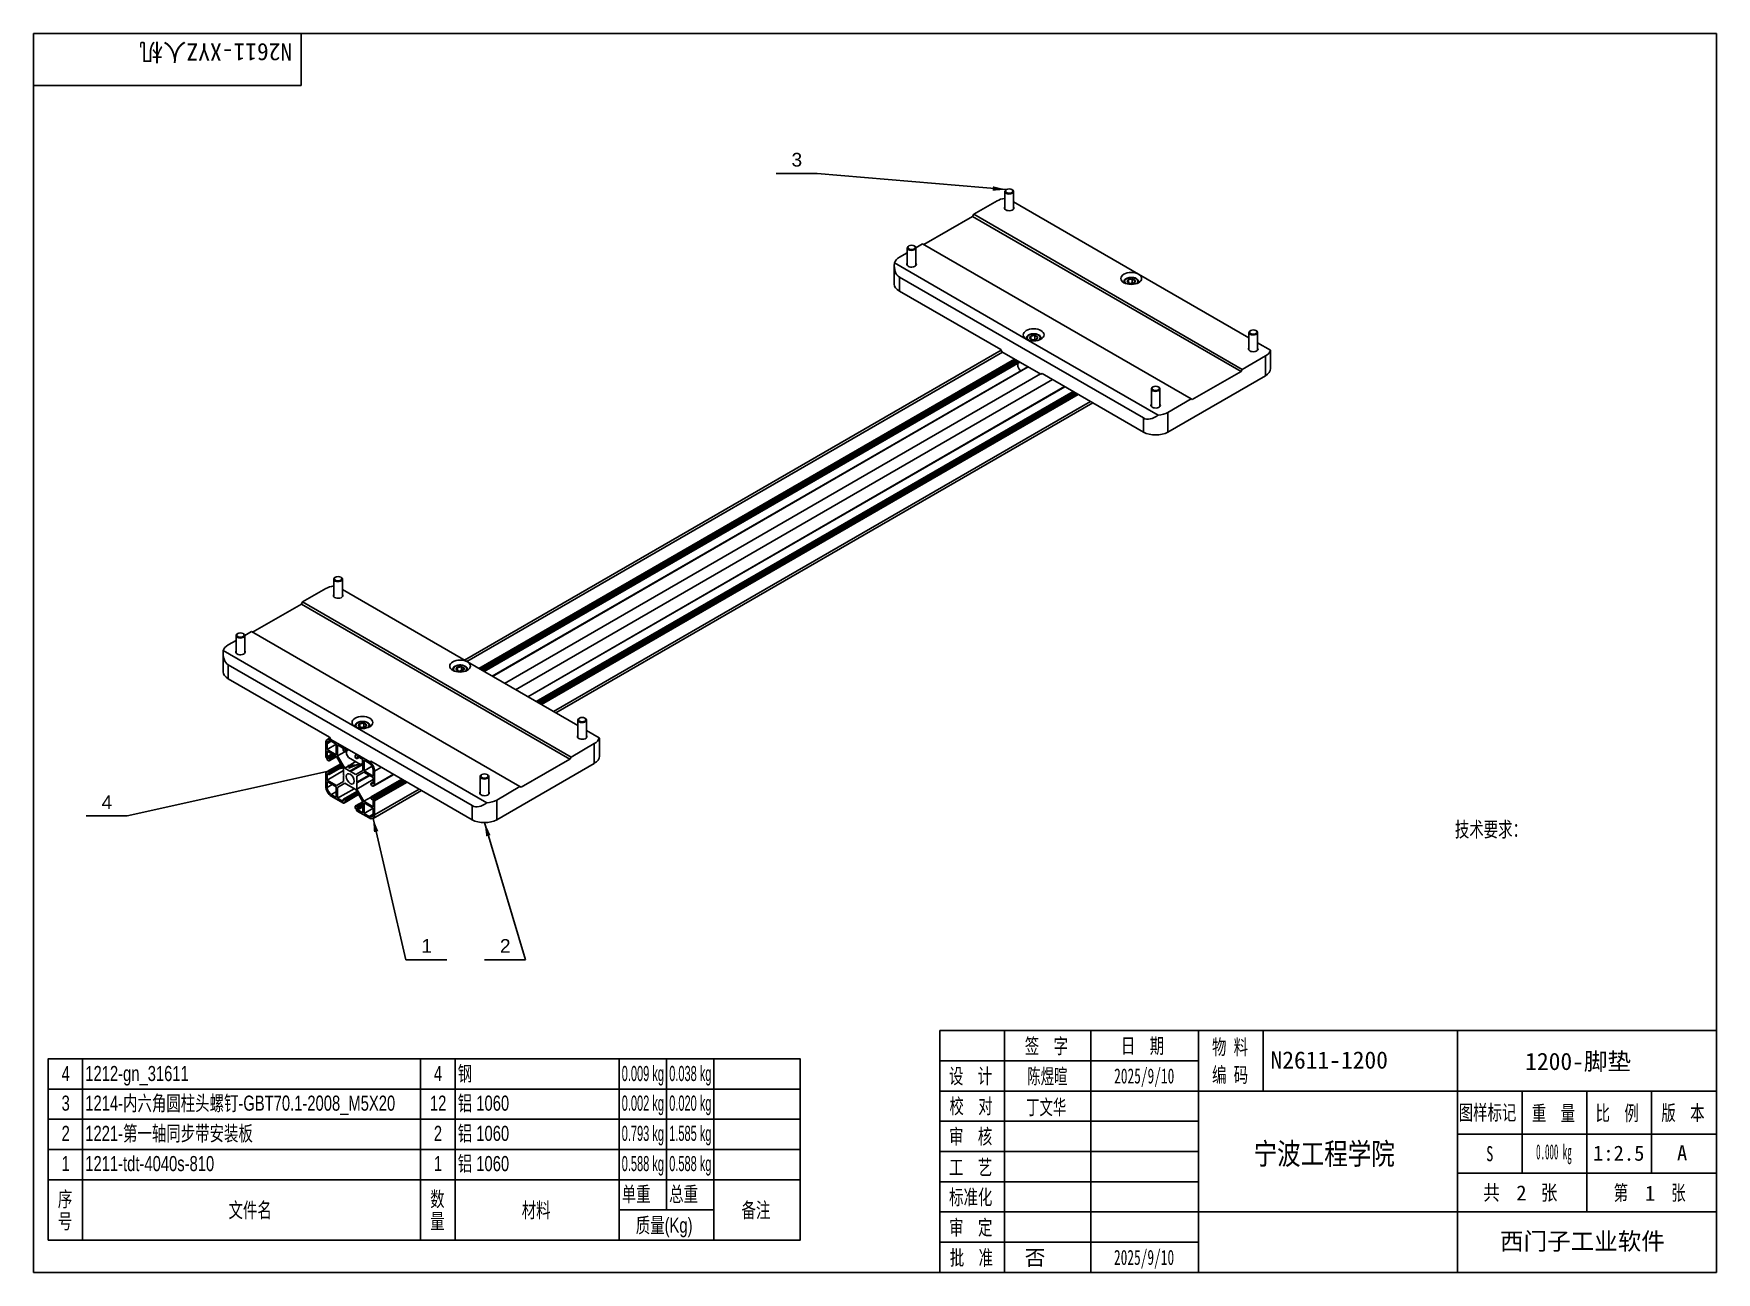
# Model space of a CAD drawing. Header units: millimetres. Extents: x 25 to 415, y 5 to 292.
import ezdxf
from ezdxf.enums import TextEntityAlignment as Align

# ---------------------------------------------------------------- set-up
doc = ezdxf.new("R2010")
doc.units = ezdxf.units.MM
for name, color, linetype in [('1211-TDT-4040S-8', 7, 'Continuous'), ('1212-GN_31611', 7, 'Continuous'), ('1214-内六角圆柱头螺钉-GB', 7, 'Continuous'), ('1221-第一轴同步带安装板', 7, 'Continuous'), ('Default', 7, 'Continuous'), ('图框', 7, 'Continuous')]:
    doc.layers.add(name, color=color, linetype=linetype)
doc.styles.add('MtXpl_', font='SimSun.ttf')
doc.styles.add('MtXpl__1', font='')
doc.styles.add('SEACAD_Arial', font='arial.ttf')
doc.styles.get('MtXpl__1').set_extended_font_data('SimSun', bold=True)

msp = doc.modelspace()

# ---------------------------------------------------------------- hatches: boundary and pattern name
at = {"layer": 'Default', "linetype": 'Continuous'}
for points in [[(247.24, 255.6), (250.45, 255.86), (247.33, 256.66)], [(98.01, 121.6), (100.99, 122.81), (97.78, 122.64)], [(104.89, 107.22), (103.66, 110.19), (103.86, 106.98)], [(130.91, 106.3), (129.49, 109.19), (129.89, 106)]]:
    msp.add_hatch(color=7, dxfattribs=at).paths.add_polyline_path(points)

# ---------------------------------------------------------------- linework, layer by layer
at = {"color": 7, "linetype": 'Continuous'}
for p, q in [((36.34, 54.46), (36.34, 47.46)), ((114.67, 54.46), (114.67, 47.46)), ((122.67, 54.46), (122.67, 47.46)), ((160.67, 54.46), (160.67, 47.46)), ((171.67, 54.46), (171.67, 47.46)), ((182.67, 54.46), (182.67, 47.46)), ((28.34, 47.46), (202.67, 47.46)), ((36.34, 47.46), (36.34, 40.46)), ((114.67, 47.46), (114.67, 40.46)), ((122.67, 47.46), (122.67, 40.46)), ((160.67, 47.46), (160.67, 40.46)), ((171.67, 47.46), (171.67, 40.46)), ((182.67, 47.46), (182.67, 40.46)), ((28.34, 40.46), (202.67, 40.46)), ((36.34, 40.46), (36.34, 33.46)), ((114.67, 40.46), (114.67, 33.46)), ((122.67, 40.46), (122.67, 33.46)), ((160.67, 40.46), (160.67, 33.46)), ((171.67, 40.46), (171.67, 33.46)), ((182.67, 40.46), (182.67, 33.46)), ((28.34, 33.46), (202.67, 33.46)), ((36.34, 33.46), (36.34, 26.46)), ((114.67, 33.46), (114.67, 26.46)), ((122.67, 33.46), (122.67, 26.46)), ((160.67, 33.46), (160.67, 26.46)), ((171.67, 33.46), (171.67, 26.46)), ((182.67, 33.46), (182.67, 26.46)), ((28.34, 26.46), (202.67, 26.46)), ((36.34, 26.46), (36.34, 19.46)), ((114.67, 26.46), (114.67, 19.46)), ((122.67, 26.46), (122.67, 19.46)), ((160.67, 26.46), (160.67, 19.46)), ((171.67, 26.46), (171.67, 19.46)), ((182.67, 26.46), (182.67, 19.46)), ((36.34, 19.46), (36.34, 12.46)), ((114.67, 19.46), (114.67, 12.46)), ((122.67, 19.46), (122.67, 12.46)), ((160.67, 19.46), (171.67, 19.46)), ((160.67, 19.46), (160.67, 12.46)), ((171.67, 19.46), (182.67, 19.46)), ((182.67, 19.46), (182.67, 12.46))]:
    msp.add_line(p, q, dxfattribs=at)
msp.add_lwpolyline([(28.34, 12.46), (28.34, 54.46), (202.67, 54.46), (202.67, 12.46), (28.34, 12.46)], dxfattribs=at)
at = {"layer": '1211-TDT-4040S-8', "color": 7, "linetype": 'Continuous'}
for p, q in [((249.22, 218.63), (124.86, 146.83)), ((249.56, 218.22), (125.39, 146.53)), ((252.36, 216.6), (128.19, 144.91)), ((252.64, 216.44), (128.47, 144.75)), ((252.92, 216.27), (128.75, 144.59)), ((253.2, 216.11), (129.04, 144.42)), ((253.49, 215.95), (129.32, 144.26)), ((129.38, 144.23), (253.55, 215.91)), ((255.46, 214.81), (131.3, 143.12)), ((255.52, 214.77), (131.36, 143.08)), ((258.32, 213.16), (134.16, 141.47)), ((261.15, 211.85), (136.7, 140)), ((263.95, 210.23), (139.5, 138.38)), ((139.56, 138.35), (264.01, 210.2)), ((265.93, 209.09), (141.48, 137.24)), ((265.99, 209.06), (141.54, 137.21)), ((266.27, 208.89), (141.82, 137.04)), ((266.55, 208.73), (142.1, 136.88)), ((266.84, 208.57), (142.39, 136.72)), ((267.12, 208.4), (142.67, 136.55)), ((269.92, 206.79), (145.47, 134.94)), ((146, 134.63), (270.45, 206.48)), ((93.66, 128.82), (93.09, 128.49)), ((92.72, 124.44), (92.72, 127.67)), ((93.99, 128.04), (93.03, 127.49)), ((93.03, 126.15), (93.03, 127.49)), ((95.15, 127.37), (93.03, 126.15)), ((95.15, 124.93), (93.03, 126.15)), ((93.03, 125.79), (93.03, 124.45)), ((95.21, 124.53), (93.03, 125.79)), ((94.19, 125.12), (93.03, 124.45)), ((94.47, 124.96), (93.17, 124.21)), ((94.73, 124.81), (93.43, 124.06)), ((93.99, 128.4), (96.79, 126.79)), ((93.99, 128.04), (95.15, 127.37)), ((95.15, 127.37), (95.15, 124.93)), ((95.46, 127.2), (95.46, 124.68)), ((96.62, 126.53), (95.46, 127.2)), ((97.11, 125.63), (95.46, 124.68)), ((96.76, 125.99), (96.76, 126.28)), ((97.07, 125.64), (96.9, 125.74)), ((97.07, 126.62), (96.93, 126.54)), ((97.36, 126.46), (97.07, 126.3)), ((97.17, 125.63), (97.98, 126.1)), ((97.64, 126.3), (97.22, 126.05)), ((97.92, 126.13), (97.22, 125.73)), ((97.22, 126.05), (97.22, 125.73)), ((99.86, 124.97), (99.58, 124.8)), ((99.82, 124.88), (99.68, 124.79)), ((99.9, 124.99), (99.86, 124.97)), ((99.96, 124.96), (102.76, 123.34)), ((93.04, 121.03), (92.76, 120.87)), ((93, 120.94), (92.86, 120.86)), ((96.85, 121.27), (93.03, 119.06)), ((96.18, 122.85), (93.04, 121.03)), ((93.43, 123.54), (93.14, 123.7)), ((96.21, 122.8), (93.14, 121.02)), ((93.14, 121.02), (93.43, 120.86)), ((93.17, 124.21), (93.43, 124.06)), ((96.36, 122.55), (93.43, 120.86)), ((93.53, 123.53), (95.23, 124.51)), ((93.53, 120.33), (96.61, 122.11)), ((95.01, 124.65), (93.57, 123.81)), ((95.18, 124.55), (93.57, 123.62)), ((93.57, 123.81), (93.57, 123.62)), ((96.5, 122.31), (93.57, 120.61)), ((96.58, 122.16), (93.57, 120.42)), ((96.85, 121.7), (95.21, 124.53)), ((95.46, 124.68), (97.1, 121.84)), ((96.85, 120.3), (96.85, 121.7)), ((99.67, 123.33), (97.1, 121.84)), ((97.1, 121.84), (98.3, 121.14)), ((101.29, 122.87), (98.3, 121.14)), ((98.3, 121.14), (98.38, 121.01)), ((98.38, 121.01), (98.45, 121.06)), ((101.29, 122.7), (98.45, 121.06)), ((98.45, 121.06), (99.65, 120.37)), ((99.54, 124.39), (99.54, 124.71)), ((99.65, 120.37), (101.29, 121.31)), ((99.85, 124.04), (99.68, 124.14)), ((99.95, 124.03), (100.44, 124.32)), ((100.13, 124.5), (99.99, 124.42)), ((99.99, 124.42), (99.99, 124.13)), ((100.38, 124.35), (99.99, 124.13)), ((101.29, 123.83), (100.13, 124.5)), ((101.29, 121.31), (101.29, 123.83)), ((101.6, 121.2), (101.6, 123.65)), ((101.6, 123.65), (102.76, 122.98)), ((103.44, 122.26), (101.6, 121.2)), ((103.72, 119.98), (101.6, 121.2)), ((103.72, 121.32), (103.72, 119.98)), ((105.59, 122.03), (104.03, 121.14)), ((104.03, 121.14), (104.03, 117.9)), ((92.72, 117.54), (92.72, 120.78)), ((93.17, 120.48), (93.03, 120.4)), ((93.03, 120.4), (93.03, 119.06)), ((93.03, 119.06), (95.21, 117.8)), ((93.03, 117.36), (93.03, 118.7)), ((93.03, 118.7), (95.15, 117.48)), ((94.19, 118.03), (93.03, 117.36)), ((93.43, 120.34), (93.17, 120.48)), ((93.57, 120.61), (93.57, 120.42)), ((95.15, 117.48), (95.15, 115.03)), ((95.21, 117.8), (96.85, 118.75)), ((97.1, 118.31), (95.46, 117.37)), ((95.46, 117.37), (95.46, 114.85)), ((99.28, 117.05), (95.46, 114.85)), ((96.93, 120.17), (96.85, 120.3)), ((96.93, 120.19), (96.85, 120.14)), ((96.85, 120.14), (96.93, 120.17)), ((96.85, 118.75), (96.85, 120.14)), ((98.3, 117.62), (97.1, 118.31)), ((98.38, 117.67), (98.3, 117.62)), ((98.38, 117.66), (98.3, 117.62)), ((98.45, 117.54), (98.38, 117.67)), ((99.65, 116.84), (98.45, 117.54)), ((99.9, 118.54), (99.82, 118.51)), ((99.82, 118.51), (99.9, 118.38)), ((101.54, 120.88), (99.9, 119.93)), ((102.75, 120.18), (99.9, 118.54)), ((102.89, 120.1), (99.9, 118.38)), ((99.9, 119.93), (99.9, 118.54)), ((103.72, 119.19), (99.9, 116.98)), ((99.9, 118.38), (99.9, 116.98)), ((103.72, 119.62), (101.54, 120.88)), ((103.18, 118.07), (103.18, 118.26)), ((110.37, 119.28), (103.23, 115.15)), ((103.72, 118.64), (103.23, 118.35)), ((110.42, 119.24), (103.33, 115.14)), ((103.72, 118.57), (103.33, 118.34)), ((103.33, 118.34), (103.58, 118.2)), ((103.61, 117.66), (103.33, 117.82)), ((103.72, 118.28), (103.58, 118.2)), ((110.71, 119.08), (103.61, 114.98)), ((103.71, 117.65), (103.99, 117.81)), ((103.72, 118.28), (103.72, 119.62)), ((110.99, 118.92), (103.75, 114.74)), ((103.89, 117.82), (103.75, 117.74)), ((111.27, 118.75), (103.89, 114.49)), ((103.99, 117.81), (108.45, 120.38)), ((108.39, 120.42), (104.03, 117.9)), ((111.56, 118.59), (104.03, 114.25)), ((95.15, 116.37), (93.99, 115.7)), ((95.15, 115.03), (93.99, 115.7)), ((96.79, 113.72), (93.99, 115.34)), ((95.46, 114.85), (96.62, 114.18)), ((96.76, 114.26), (96.62, 114.18)), ((96.76, 114.26), (96.76, 114.56)), ((99.89, 116.43), (96.8, 114.65)), ((96.89, 113.71), (97.17, 113.88)), ((99.92, 116.38), (96.9, 114.64)), ((96.9, 114.64), (97.07, 114.54)), ((97.07, 113.89), (96.93, 113.8)), ((100, 116.23), (97.07, 114.54)), ((97.17, 113.88), (100.32, 115.69)), ((100.15, 115.99), (97.22, 114.29)), ((100.29, 115.74), (97.22, 113.97)), ((97.22, 114.29), (97.22, 113.97)), ((101.28, 114.03), (99.58, 113.05)), ((101.29, 114.01), (99.65, 116.84)), ((101.29, 113.97), (99.68, 113.04)), ((101.29, 113.77), (99.85, 112.94)), ((99.9, 116.98), (101.54, 114.15)), ((101.29, 113.45), (99.99, 112.69)), ((101.29, 113.15), (99.99, 112.4)), ((101.29, 111.49), (101.29, 114.01)), ((103.19, 115.1), (101.54, 114.15)), ((101.54, 114.15), (103.72, 112.89)), ((101.6, 111.31), (101.6, 113.76)), ((101.6, 113.76), (103.72, 112.53)), ((103.18, 114.87), (103.18, 115.06)), ((103.33, 115.14), (103.61, 114.98)), ((103.58, 114.47), (103.33, 114.62)), ((103.66, 110.19), (114.88, 116.67)), ((103.72, 112.89), (103.72, 114.23)), ((114.36, 116.97), (104.03, 111.01)), ((104.03, 114.25), (104.03, 111.01)), ((99.54, 112.63), (99.54, 112.96)), ((99.68, 113.04), (99.85, 112.94)), ((102.76, 110.28), (99.96, 111.89)), ((99.99, 112.69), (99.99, 112.4)), ((101.29, 112.82), (100.13, 112.16)), ((100.13, 112.16), (101.29, 111.49)), ((103.72, 112.53), (101.6, 111.31)), ((102.76, 110.64), (101.6, 111.31)), ((103.72, 111.19), (102.76, 110.64)), ((103.72, 112.53), (103.72, 111.19))]:
    msp.add_line(p, q, dxfattribs=at)
for centre, major_axis, start_param, end_param in [((93.99, 126.93), (0.9, -1.56), 2.356194, 3.926991), ((93.99, 126.93), (0.68, -1.18), 2.356194, 3.926991), ((96.62, 126.36), (0.1, -0.173), 0.785398, 2.356194), ((96.9, 125.91), (0.1, -0.173), 3.926991, 5.497787), ((96.79, 126.62), (-0.1, 0.173), 3.926991, 5.497787), ((97.07, 126.46), (-0.1, 0.173), 0.785398, 2.356194), ((97.07, 126.13), (-0.1, 0.173), 3.926991, 5.497787), ((97.07, 125.81), (-0.1, 0.173), 2.356194, 3.926991), ((99.68, 124.63), (0.1, -0.173), 2.356194, 3.926991), ((99.68, 124.96), (-0.1, 0.173), 2.356194, 3.926991), ((99.96, 124.79), (0.1, -0.173), 2.356194, 3.926991), ((92.86, 124.35), (0.1, -0.173), 3.926991, 5.497787), ((92.86, 120.7), (0.1, -0.173), 2.356194, 3.926991), ((92.86, 124.03), (0.1, -0.173), 0.785398, 2.356194), ((92.86, 121.02), (-0.1, 0.173), 2.356194, 3.926991), ((93.14, 123.86), (0.1, -0.173), 3.926991, 5.497787), ((93.14, 120.86), (0.1, -0.173), 2.356194, 3.926991), ((93.17, 124.37), (-0.1, 0.173), 0.785398, 2.356194), ((93.43, 123.9), (-0.1, 0.173), 3.926991, 5.497787), ((93.43, 123.7), (-0.1, 0.173), 2.356194, 3.926991), ((99.68, 124.3), (0.1, -0.173), 3.926991, 5.497787), ((99.85, 124.21), (-0.1, 0.173), 2.356194, 3.926991), ((100.13, 124.34), (0.1, -0.173), 2.356194, 3.926991), ((102.76, 121.87), (-0.9, 1.56), 3.926991, 5.497787), ((102.76, 121.87), (-0.68, 1.18), 3.926991, 5.497787), ((93.99, 116.81), (0.9, -1.56), 3.926991, 5.497787), ((93.17, 120.32), (0.1, -0.173), 2.356194, 3.926991), ((93.99, 116.81), (0.68, -1.18), 3.926991, 5.497787), ((93.43, 120.7), (-0.1, 0.173), 3.926991, 5.497787), ((93.43, 120.5), (-0.1, 0.173), 2.356194, 3.926991), ((103.33, 118.18), (0.1, -0.173), 2.356194, 3.926991), ((103.33, 117.99), (0.1, -0.173), 3.926991, 5.497787), ((103.58, 118.36), (-0.1, 0.173), 2.356194, 3.926991), ((103.61, 117.82), (-0.1, 0.173), 2.356194, 3.926991), ((103.89, 117.66), (0.1, -0.173), 2.356194, 3.926991), ((103.89, 117.99), (-0.1, 0.173), 2.356194, 3.926991), ((96.62, 114.34), (-0.1, 0.173), 2.356194, 3.926991), ((96.9, 114.47), (0.1, -0.173), 2.356194, 3.926991), ((96.79, 113.89), (-0.1, 0.173), 2.356194, 3.926991), ((97.07, 113.72), (0.1, -0.173), 2.356194, 3.926991), ((97.07, 114.38), (-0.1, 0.173), 3.926991, 5.497787), ((97.07, 114.05), (-0.1, 0.173), 2.356194, 3.926991), ((103.33, 114.98), (0.1, -0.173), 2.356194, 3.926991), ((103.33, 114.78), (0.1, -0.173), 3.926991, 5.497787), ((103.58, 114.31), (0.1, -0.173), 0.785398, 2.356194), ((103.61, 114.82), (-0.1, 0.173), 3.926991, 5.497787), ((103.89, 114.65), (-0.1, 0.173), 0.785398, 2.356194), ((103.89, 114.33), (-0.1, 0.173), 3.926991, 5.497787), ((99.68, 112.87), (0.1, -0.173), 2.356194, 3.926991), ((99.68, 112.55), (0.1, -0.173), 3.926991, 5.497787), ((99.68, 112.22), (0.1, -0.173), 0.785398, 2.356194), ((99.96, 112.06), (0.1, -0.173), 3.926991, 5.497787), ((99.85, 112.78), (-0.1, 0.173), 3.926991, 5.497787), ((100.13, 112.32), (-0.1, 0.173), 0.785398, 2.356194), ((102.76, 111.75), (-0.68, 1.18), 2.356194, 3.926991), ((102.76, 111.75), (-0.9, 1.56), 2.356194, 3.926991)]:
    msp.add_ellipse(centre, major_axis=major_axis, ratio=0.57735, start_param=start_param, end_param=end_param, dxfattribs=at)
msp.add_ellipse((98.38, 119.34), major_axis=(0.66, -1.14), ratio=0.57735, dxfattribs=at)
at = {"layer": '1212-GN_31611', "color": 7, "linetype": 'Continuous'}
for p, q in [((253.09, 214.87), (253.09, 215.65)), ((253.51, 214.14), (253.09, 214.87)), ((253.91, 213.91), (253.51, 214.14)), ((97.53, 125.06), (97.53, 125.84)), ((97.95, 124.32), (97.53, 125.06)), ((100.78, 122.69), (97.95, 124.32)), ((101.2, 122.93), (100.78, 122.69)), ((101.2, 123.88), (101.2, 122.93)), ((101.29, 122.98), (101.2, 122.93))]:
    msp.add_line(p, q, dxfattribs=at)
at = {"layer": '1214-内六角圆柱头螺钉-GB', "color": 7, "linetype": 'Continuous'}
for p, q in [((250.11, 255.42), (250.11, 251.35)), ((250.5, 255.89), (250.4, 255.83)), ((251.82, 255.83), (251.72, 255.89)), ((252.11, 251.35), (252.11, 255.42)), ((227.48, 242.36), (227.48, 238.28)), ((227.87, 242.82), (227.78, 242.77)), ((229.19, 242.77), (229.1, 242.82)), ((229.48, 238.28), (229.48, 242.36)), ((277.69, 234.49), (277.69, 234.3)), ((278.5, 234.49), (278.74, 235.01)), ((278.74, 235.01), (279.63, 235.14)), ((278.74, 234.34), (278.74, 235.01)), ((280.05, 234.25), (279.16, 234.11)), ((279.63, 234.24), (279.63, 235.14)), ((280.29, 234.77), (280.05, 234.25)), ((281.09, 234.3), (281.09, 234.49)), ((306.68, 222.76), (306.68, 218.69)), ((307.07, 223.23), (306.97, 223.17)), ((308.39, 223.17), (308.29, 223.23)), ((308.68, 218.69), (308.68, 222.76)), ((255.07, 221.43), (255.07, 221.24)), ((255.88, 221.43), (256.11, 221.94)), ((256.11, 221.94), (257.01, 222.08)), ((256.11, 221.27), (256.11, 221.94)), ((257.42, 221.19), (256.53, 221.05)), ((257.01, 221.17), (257.01, 222.08)), ((257.66, 221.7), (257.42, 221.19)), ((258.47, 221.24), (258.47, 221.43)), ((284.05, 209.7), (284.05, 205.62)), ((284.44, 210.16), (284.34, 210.11)), ((285.76, 210.11), (285.66, 210.16)), ((286.05, 205.62), (286.05, 209.7)), ((94.55, 165.61), (94.55, 161.53)), ((94.93, 166.07), (94.84, 166.02)), ((96.25, 166.02), (96.16, 166.07)), ((96.55, 161.53), (96.55, 165.61)), ((71.92, 152.54), (71.92, 148.47)), ((72.31, 153.01), (72.21, 152.95)), ((73.63, 152.95), (73.53, 153.01)), ((73.92, 148.47), (73.92, 152.54)), ((122.13, 144.68), (122.13, 144.49)), ((122.92, 144.73), (123.25, 145.23)), ((123.5, 144.32), (122.92, 144.73)), ((123.25, 144.5), (123.25, 145.23)), ((124.16, 144.41), (124.16, 145.31)), ((124.16, 145.31), (124.74, 144.9)), ((124.74, 144.9), (124.41, 144.4)), ((125.53, 144.49), (125.53, 144.68)), ((151.12, 132.95), (151.12, 128.87)), ((151.5, 133.41), (151.41, 133.36)), ((152.82, 133.36), (152.73, 133.41)), ((153.12, 128.87), (153.12, 132.95)), ((99.5, 131.61), (99.5, 131.43)), ((100.29, 131.67), (100.62, 132.16)), ((100.87, 131.25), (100.29, 131.67)), ((100.62, 131.43), (100.62, 132.16)), ((101.53, 131.34), (101.53, 132.25)), ((101.53, 132.25), (102.12, 131.84)), ((102.12, 131.84), (101.79, 131.34)), ((102.9, 131.43), (102.9, 131.61)), ((128.49, 119.88), (128.49, 115.81)), ((128.88, 120.35), (128.78, 120.29)), ((130.2, 120.29), (130.1, 120.35)), ((130.49, 115.81), (130.49, 119.88))]:
    msp.add_line(p, q, dxfattribs=at)
for centre, radius, start, end in [((280.34, 236.91), 3.04, 232.8715, 247.1285), ((278.92, 235.89), 1.8, 279.5127, 293.3395), ((279.48, 233.28), 2.26, 61.3768, 92.7976), ((281.47, 237.57), 3.04, 232.8785, 247.1215), ((256.85, 220.22), 2.26, 61.3768, 92.7976), ((257.71, 223.85), 3.04, 232.8715, 247.1285), ((256.29, 222.82), 1.8, 279.5127, 293.3395), ((258.84, 224.51), 3.04, 232.8785, 247.1215), ((123.35, 149.13), 3.9, 268.5574, 282.0344), ((123.6, 148.22), 3.9, 268.5584, 282.0334), ((123.54, 146.15), 1.85, 280.0826, 289.6185), ((100.72, 136.07), 3.9, 268.5574, 282.0344), ((100.97, 135.16), 3.9, 268.5584, 282.0334), ((100.91, 133.09), 1.85, 280.0826, 289.6185)]:
    msp.add_arc(centre, radius, start, end, dxfattribs=at)
for centre, major_axis, start_param, end_param in [((251.11, 255.42), (1, 0), 2.356195, 6.283185), ((251.11, 255.42), (1, 0), 0, 0.785398), ((228.48, 242.36), (1, 0), 2.356195, 6.283185), ((228.48, 242.36), (1, 0), 0, 0.785398), ((279.39, 234.49), (1.7, 0), 3.130689, 3.355085), ((279.39, 234.63), (-1.53, 0), 2.475548, 6.283185), ((279.39, 234.63), (-1.53, 0), 0, 0.666045), ((279.39, 234.63), (0.924, 0), 2.356194, 3.403392), ((279.39, 234.63), (-0.924, 0), 0.261799, 1.308997), ((279.39, 234.63), (0.924, 0), 1.308997, 2.356194), ((279.39, 234.63), (-0.924, 0), 1.308997, 2.356194), ((279.39, 234.63), (0.924, 0), 0.261799, 1.308997), ((279.39, 234.63), (-0.924, 0), 2.356194, 3.403392), ((279.39, 234.49), (1.7, 0), 6.069693, 6.283185), ((279.39, 234.49), (1.7, 0), 0, 0.010695), ((256.77, 221.57), (-1.53, 0), 2.475548, 6.283185), ((307.68, 222.76), (1, 0), 2.356195, 6.283185), ((307.68, 222.76), (1, 0), 0, 0.785398), ((256.77, 221.43), (1.7, 0), 3.130689, 3.355086), ((256.77, 221.57), (-1.53, 0), 0, 0.666045), ((256.77, 221.57), (0.924, 0), 2.356194, 3.403392), ((256.77, 221.57), (-0.924, 0), 0.261799, 1.308997), ((256.77, 221.57), (0.924, 0), 1.308997, 2.356194), ((256.77, 221.57), (-0.924, 0), 1.308997, 2.356194), ((256.77, 221.57), (0.924, 0), 0.261799, 1.308997), ((256.77, 221.57), (-0.924, 0), 2.356194, 3.403392), ((256.77, 221.43), (1.7, 0), 6.069692, 6.283185), ((256.77, 221.43), (1.7, 0), 0, 0.010695), ((285.05, 209.7), (1, 0), 2.356195, 6.283185), ((285.05, 209.7), (1, 0), 0, 0.785398), ((95.55, 165.61), (1, 0), 2.356195, 6.283185), ((95.55, 165.61), (1, 0), 0, 0.785398), ((72.92, 152.54), (1, 0), 2.356195, 6.283185), ((72.92, 152.54), (1, 0), 0, 0.785398), ((123.83, 144.68), (1.7, 0), 3.149192, 3.355086), ((123.83, 144.82), (-1.53, 0), 2.475548, 6.283185), ((123.83, 144.82), (-1.53, 0), 0, 0.666044), ((123.83, 144.82), (0.924, 0), 2.253589, 3.300787), ((123.83, 144.82), (-0.924, 0), 0.159194, 1.206392), ((123.83, 144.82), (0.924, 0), 1.206392, 2.253589), ((123.83, 144.82), (-0.924, 0), 1.206392, 2.253589), ((123.83, 144.82), (0.924, 0), 0.159194, 1.206392), ((123.83, 144.82), (-0.924, 0), 2.253589, 3.300787), ((123.83, 144.68), (1.7, 0), 6.069692, 6.283185), ((123.83, 144.68), (1.7, 0), 0, 0.00853), ((101.2, 131.75), (-1.53, 0), 2.475548, 6.283185), ((152.12, 132.95), (1, 0), 2.356195, 6.283185), ((152.12, 132.95), (1, 0), 0, 0.785398), ((101.2, 131.61), (1.7, 0), 3.149192, 3.355086), ((101.2, 131.75), (-1.53, 0), 0, 0.666045), ((101.2, 131.75), (0.924, 0), 2.253589, 3.300787), ((101.2, 131.75), (-0.924, 0), 0.159194, 1.206392), ((101.2, 131.75), (0.924, 0), 1.206392, 2.253589), ((101.2, 131.75), (-0.924, 0), 1.206392, 2.253589), ((101.2, 131.75), (0.924, 0), 0.159194, 1.206392), ((101.2, 131.75), (-0.924, 0), 2.253589, 3.300787), ((101.2, 131.61), (1.7, 0), 6.069692, 6.283185), ((101.2, 131.61), (1.7, 0), 0, 0.00853), ((129.49, 119.88), (1, 0), 2.356195, 6.283185), ((129.49, 119.88), (1, 0), 0, 0.785398)]:
    msp.add_ellipse(centre, major_axis=major_axis, ratio=0.57735, start_param=start_param, end_param=end_param, dxfattribs=at)
for centre in [(251.11, 255.53), (228.48, 242.47), (307.68, 222.87), (285.05, 209.81), (95.55, 165.72), (72.92, 152.65), (152.12, 133.06), (129.49, 119.99)]:
    msp.add_ellipse(centre, major_axis=(-0.867, 0), ratio=0.57735, dxfattribs=at)
for points, knots in [([(279.37, 235.54), (279.27, 235.54), (279.04, 235.53), (278.65, 235.45), (278.27, 235.3), (277.96, 235.09), (277.77, 234.84), (277.69, 234.62), (277.7, 234.52), (277.7, 234.5)], [0, 0, 0, 0, 0.108817, 0.284261, 0.46076, 0.639115, 0.818547, 0.973077, 1, 1, 1, 1]), ([(281.08, 234.5), (281.08, 234.58), (281.07, 234.74), (280.92, 234.98), (280.73, 235.16), (280.6, 235.24), (280.56, 235.26)], [0, 0, 0, 0, 0.243206, 0.557958, 0.882489, 1, 1, 1, 1]), ([(256.74, 222.47), (256.64, 222.47), (256.41, 222.47), (256.03, 222.39), (255.65, 222.24), (255.33, 222.03), (255.14, 221.77), (255.06, 221.56), (255.07, 221.46), (255.08, 221.44)], [0, 0, 0, 0, 0.108817, 0.284261, 0.46076, 0.639115, 0.818547, 0.973077, 1, 1, 1, 1]), ([(258.46, 221.44), (258.45, 221.52), (258.44, 221.67), (258.3, 221.92), (258.1, 222.1), (257.97, 222.17), (257.93, 222.2)], [0, 0, 0, 0, 0.243206, 0.557958, 0.882489, 1, 1, 1, 1]), ([(123.47, 145.7), (123.41, 145.69), (123.21, 145.67), (122.88, 145.57), (122.53, 145.38), (122.29, 145.15), (122.15, 144.9), (122.14, 144.74), (122.14, 144.67)], [0, 0, 0, 0, 0.080159, 0.279929, 0.481422, 0.685148, 0.864109, 1, 1, 1, 1]), ([(125.52, 144.69), (125.52, 144.71), (125.54, 144.81), (125.46, 145.02), (125.27, 145.27), (124.98, 145.47), (124.62, 145.63), (124.19, 145.72), (123.79, 145.74), (123.57, 145.71), (123.47, 145.7)], [0, 0, 0, 0, 0.026495, 0.166764, 0.30685, 0.453442, 0.605035, 0.757302, 0.909229, 1, 1, 1, 1]), ([(100.85, 132.63), (100.78, 132.63), (100.59, 132.61), (100.25, 132.5), (99.9, 132.32), (99.66, 132.09), (99.52, 131.83), (99.52, 131.68), (99.52, 131.6)], [0, 0, 0, 0, 0.080159, 0.279929, 0.481422, 0.685148, 0.864109, 1, 1, 1, 1]), ([(102.89, 131.62), (102.9, 131.64), (102.91, 131.75), (102.83, 131.96), (102.64, 132.2), (102.36, 132.41), (101.99, 132.56), (101.56, 132.65), (101.16, 132.68), (100.94, 132.65), (100.85, 132.63)], [0, 0, 0, 0, 0.026495, 0.166764, 0.30685, 0.453442, 0.605035, 0.757302, 0.909229, 1, 1, 1, 1])]:
    msp.add_open_spline(points, degree=3, knots=knots, dxfattribs=at)
at = {"layer": '1221-第一轴同步带安装板', "color": 7, "linetype": 'Continuous'}
for p, q in [((231.31, 243.12), (242.63, 249.65)), ((242.63, 249.65), (242.91, 250.14)), ((242.63, 249.65), (304.85, 213.73)), ((242.91, 250.14), (248.28, 253.25)), ((242.91, 250.14), (305.13, 214.22)), ((281.09, 236.26), (252.11, 253)), ((229.48, 242.39), (231.03, 243.28)), ((293.25, 207.36), (231.03, 243.28)), ((224.48, 238.2), (224.48, 233.98)), ((224.52, 238.88), (255.07, 221.24)), ((225.65, 240.18), (227.48, 241.24)), ((225.65, 235.61), (225.65, 232.34)), ((282.22, 202.95), (225.65, 235.61)), ((306.68, 221.49), (281.09, 236.26)), ((225.65, 232.34), (249.13, 218.79)), ((249.13, 218.79), (249.41, 218.3)), ((255.07, 221.24), (285.62, 203.6)), ((311.64, 218.63), (308.68, 220.34)), ((311.64, 218.63), (311.68, 218.6)), ((311.68, 214.38), (311.68, 218.6)), ((258.46, 213.07), (249.41, 218.3)), ((310.51, 217.32), (305.13, 214.22)), ((310.51, 212.75), (310.51, 217.32)), ((258.46, 213.07), (258.75, 213.24)), ((282.22, 199.68), (258.75, 213.24)), ((310.51, 212.75), (287.88, 199.68)), ((304.85, 213.73), (293.54, 207.2)), ((305.13, 214.22), (304.85, 213.73)), ((293.25, 207.36), (287.88, 204.26)), ((293.54, 207.2), (293.25, 207.36)), ((282.22, 199.68), (282.22, 202.95)), ((287.88, 204.26), (287.88, 199.68)), ((87.06, 159.84), (87.34, 160.33)), ((87.34, 160.33), (92.72, 163.43)), ((87.34, 160.33), (149.57, 124.4)), ((125.53, 146.45), (96.55, 163.18)), ((75.75, 153.31), (87.06, 159.84)), ((87.06, 159.84), (149.29, 123.91)), ((73.92, 152.58), (75.47, 153.47)), ((137.69, 117.54), (75.47, 153.47)), ((68.92, 148.38), (68.92, 144.16)), ((68.96, 149.06), (99.51, 131.42)), ((70.09, 150.37), (71.92, 151.42)), ((70.09, 145.79), (70.09, 142.53)), ((126.66, 113.14), (70.09, 145.79)), ((151.12, 131.68), (125.53, 146.45)), ((70.09, 142.53), (93.57, 128.98)), ((93.57, 128.98), (93.85, 128.49)), ((99.51, 131.42), (130.05, 113.79)), ((156.08, 128.81), (153.12, 130.52)), ((156.08, 128.81), (156.12, 128.79)), ((156.12, 124.57), (156.12, 128.79)), ((102.9, 123.26), (93.85, 128.49)), ((154.94, 127.51), (149.57, 124.4)), ((154.94, 122.93), (154.94, 127.51)), ((102.9, 123.26), (103.18, 123.42)), ((126.66, 109.87), (103.18, 123.42)), ((154.94, 122.93), (132.32, 109.87)), ((149.29, 123.91), (137.97, 117.38)), ((149.57, 124.4), (149.29, 123.91)), ((137.69, 117.54), (132.32, 114.44)), ((137.97, 117.38), (137.69, 117.54)), ((126.66, 109.87), (126.66, 113.14)), ((132.32, 114.44), (132.32, 109.87))]:
    msp.add_line(p, q, dxfattribs=at)
for centre, major_axis, start_param, end_param in [((251.11, 251.61), (-4, 0), 4.965069, 5.497787), ((251.11, 251.61), (1.1, 0), 2.711893, 6.283185), ((251.11, 251.61), (1.1, 0), 0, 0.4297), ((228.48, 240.51), (-2.83, -4.9), 5.35589, 6.283185), ((228.48, 238.55), (-4, 0), 5.497787, 6.141288), ((228.48, 238.55), (1.1, 0), 2.711893, 6.283185), ((228.48, 238.55), (1.1, 0), 0, 0.4297), ((228.48, 233.98), (4, 0), 3.141593, 3.926991), ((307.68, 218.95), (1.1, 0), 2.711893, 6.283185), ((307.68, 218.95), (1.1, 0), 0, 0.4297), ((307.68, 218.95), (4, 0), 5.497787, 6.141288), ((307.68, 214.38), (-4, 0), 2.356194, 3.141593), ((285.05, 207.85), (2.83, 4.9), 3.141593, 4.068888), ((285.05, 205.89), (1.1, 0), 2.711893, 6.283185), ((285.05, 205.89), (4, 0), 4.854286, 5.497787), ((285.05, 205.89), (1.1, 0), 0, 0.4297), ((285.05, 201.32), (4, 0), 3.926991, 5.497787), ((95.55, 161.8), (-4, 0), 4.965069, 5.497787), ((95.55, 161.8), (1.1, 0), 2.711893, 6.283185), ((95.55, 161.8), (1.1, 0), 0, 0.4297), ((72.92, 150.69), (-2.83, -4.9), 5.35589, 6.283185), ((72.92, 148.73), (-4, 0), 5.497787, 6.141288), ((72.92, 148.73), (1.1, 0), 2.711893, 6.283185), ((72.92, 148.73), (1.1, 0), 0, 0.4297), ((72.92, 144.16), (4, 0), 3.141593, 3.926991), ((152.12, 129.14), (1.1, 0), 2.711893, 6.283185), ((152.12, 129.14), (1.1, 0), 0, 0.4297), ((152.12, 129.14), (4, 0), 5.497787, 6.141288), ((152.12, 124.57), (-4, 0), 2.356194, 3.141593), ((129.49, 118.03), (2.83, 4.9), 3.141593, 4.068888), ((129.49, 116.07), (1.1, 0), 2.711893, 6.283185), ((129.49, 116.07), (4, 0), 4.854286, 5.497787), ((129.49, 116.07), (1.1, 0), 0, 0.4297), ((129.49, 111.5), (4, 0), 3.926991, 5.497787)]:
    msp.add_ellipse(centre, major_axis=major_axis, ratio=0.57735, start_param=start_param, end_param=end_param, dxfattribs=at)
for centre in [(279.39, 235.28), (256.77, 222.22), (123.83, 145.47), (101.2, 132.4)]:
    msp.add_ellipse(centre, major_axis=(-2.4, 0), ratio=0.57735, dxfattribs=at)
at = {"layer": 'Default', "color": 7, "linetype": 'Continuous'}
for p, q in [((250, 61), (250, 5)), ((270, 61), (270, 5)), ((310, 61), (310, 47)), ((235, 54), (295, 54)), ((235, 47), (415, 47)), ((385, 47), (385, 19)), ((235, 40), (295, 40)), ((355, 28), (415, 28))]:
    msp.add_line(p, q, dxfattribs=at)
for points in [[(206.6, 259.62), (197.07, 259.62)], [(206.6, 259.62), (250.45, 255.86)], [(46.69, 110.74), (100.99, 122.81)], [(46.69, 110.74), (37.17, 110.74)], [(111.28, 77.44), (103.66, 110.19)], [(139.01, 77.44), (129.49, 109.19)], [(120.8, 77.44), (111.28, 77.44)], [(139.01, 77.44), (129.49, 77.44)]]:
    msp.add_lwpolyline(points, dxfattribs=at)
at = {"layer": '图框', "color": 7, "linetype": 'Continuous'}
for p, q in [((25, 5), (25, 292)), ((25, 292), (415, 292)), ((87, 292), (87, 280)), ((415, 292), (415, 5)), ((87, 280), (25, 280)), ((415, 61), (235, 61)), ((235, 5), (235, 61)), ((295, 5), (295, 61)), ((355, 61), (355, 5)), ((235, 5), (235, 54)), ((355, 47), (415, 47)), ((370, 47), (370, 28)), ((400, 47), (400, 28)), ((355, 37), (415, 37)), ((235, 33), (295, 33)), ((235, 26), (295, 26)), ((235, 19), (415, 19)), ((235, 12), (295, 12)), ((415, 5), (25, 5))]:
    msp.add_line(p, q, dxfattribs=at)

# ---------------------------------------------------------------- texts
at = {"color": 7, "linetype": 'Continuous', "style": 'SEACAD_Arial'}
for s, width, p in [('4', 0.7, (31.48, 52.82)), ('1212-gn_31611', 0.7, (36.97, 52.82)), ('4', 0.7, (117.76, 52.82)), ('钢', 0.7, (123.3, 52.82)), ('0.009 kg', 0.522, (161.3, 52.82)), ('0.038 kg', 0.522, (172.3, 52.82)), ('3', 0.7, (31.48, 45.95)), ('1214-内六角圆柱头螺钉-GBT70.1-2008_M5X20', 0.7, (36.97, 45.95)), ('12', 0.7, (116.85, 45.95)), ('铝 1060', 0.7, (123.3, 45.95)), ('0.002 kg', 0.522, (161.3, 45.95)), ('0.020 kg', 0.522, (172.3, 45.95)), ('2', 0.7, (31.48, 38.95)), ('1221-第一轴同步带安装板', 0.7, (36.97, 38.95)), ('2', 0.7, (117.76, 38.95)), ('铝 1060', 0.7, (123.3, 38.95)), ('0.793 kg', 0.522, (161.3, 38.95)), ('1.585 kg', 0.522, (172.3, 38.95)), ('1', 0.7, (31.48, 31.95)), ('1211-tdt-4040s-810', 0.7, (36.97, 31.95)), ('1', 0.7, (117.76, 31.95)), ('铝 1060', 0.7, (123.3, 31.95)), ('0.588 kg', 0.522, (161.3, 31.95)), ('0.588 kg', 0.522, (172.3, 31.95)), ('序', 0.7, (30.61, 23.72)), ('数', 0.7, (116.9, 23.72)), ('单重', 0.7, (161.3, 24.87)), ('总重', 0.7, (172.3, 24.87)), ('文件名', 0.7, (70.17, 21.16)), ('材料', 0.7, (138.12, 21.16)), ('备注', 0.7, (189.07, 21.16)), ('号', 0.7, (30.61, 18.6)), ('量', 0.7, (116.9, 18.6)), ('质量(Kg)', 0.7, (164.56, 17.66))]:
    msp.add_text(s, height=3.5, dxfattribs=dict(at, width=width)).set_placement(p, align=Align.TOP_LEFT)
at = {"layer": 'Default', "color": 7, "linetype": 'Continuous', "style": 'SEACAD_Arial'}
for s, p in [('3', (200.65, 264.38)), ('4', (40.75, 115.5)), ('1', (114.86, 82.21)), ('2', (133.07, 82.21))]:
    msp.add_text(s, height=3.17, dxfattribs=at).set_placement(p, align=Align.TOP_LEFT)
at = {"layer": 'Default', "color": 7, "style": 'MtXpl_', "width": 0.7}
msp.add_text('技术要求：', height=3.5, dxfattribs=at).set_placement((354.4, 105.88))
at = {"layer": '图框', "color": 7, "style": 'MtXpl_'}
for s, width, p in [('签  字', 0.7, (254.72, 55.67)), ('日  期', 0.7, (276.99, 55.73)), ('物 料', 0.7, (298.11, 55.46)), ('设  计', 0.7, (237.13, 48.73)), ('编 码', 0.7, (298.13, 49.02)), ('校  对', 0.7, (237.25, 41.76)), ('图样标记', 0.7, (355.28, 40.28)), ('重  量', 0.7, (372.24, 40.12)), ('比  例', 0.7, (387.01, 40.14)), ('版  本', 0.7, (402.25, 40.21)), ('审  核', 0.7, (237.16, 34.74)), ('工  艺', 0.7, (237.17, 27.58)), ('S', 0.7, (361.65, 30.75)), ('标准化', 0.7, (237.17, 20.66)), ('共     张', 0.8, (361, 21.73)), ('第      张', 0.7, (391.2, 21.68)), ('审  定', 0.7, (237.19, 13.64)), ('批  准', 0.7, (237.34, 6.65))]:
    msp.add_text(s, height=3.5, dxfattribs=dict(at, width=width)).set_placement(p)
at = {"layer": '图框', "color": 7, "style": 'MtXpl__1'}
msp.add_text('西门子工业软件', height=4, dxfattribs=at).set_placement((364.86, 10.21))
at = {"layer": '图框', "color": 7, "linetype": 'Continuous', "insert": (67.22, 285.74), "char_height": 4, "attachment_point": 2, "rotation": 180}
msp.add_mtext('{\\pxsm0.9;\\f宋体|b0||i0||c0|p34;\\W1.;N2611-XYZ人机\\P}', dxfattribs=at)
at = {"layer": '图框', "color": 7, "linetype": 'Continuous'}
for s, insert, char_height, attachment_point in [('{\\pxsm0.9;\\f宋体|b0||i0||c0|p34;\\W1.;N2611-1200\\P}', (325.28, 56.2), 4, 2), ('{\\pxsm0.9;\\f宋体|b0||i0||c0|p34;\\W1.;1200-脚垫\\P}', (382.96, 55.88), 4, 2), ('{\\pxsm0.9;\\f宋体|b0||i0||c0|p34;\\W0.6507936508;陈煜暄\\P}', (259.94, 52.18), 3.5, 2), ('{\\pxsm0.9;\\f宋体|b0||i0||c0|p34;\\W0.6507936508;2025/9/10\\P}', (282.4, 52.26), 3.5, 2), ('{\\pxsm0.9;\\f宋体|b0||i0||c0|p34;\\W0.6507936508;丁文华\\P}', (259.68, 45.01), 3.5, 2), ('{\\pxsm0.9;\\f宋体|b0||i0||c0|p34;\\W0.7996880969;宁波工程学院\\P}', (324.11, 34.97), 5, 2), ('{\\pxsm0.9;\\f宋体|b0||i0||c0|p34;\\W0.4338673331;0.000 kg\\P}', (377.35, 34.68), 3.5, 2), ('{\\pxsm0.9;\\f宋体|b0||i0||c0|p34;\\W1.;1:2.5\\P}', (392.37, 34.36), 3.5, 2), ('{\\pxsm0.9;\\f宋体|b0||i0||c0|p34;\\W1.;A\\P}', (407.07, 34.42), 3.5, 2), ('{\\pxsm0.9;\\f宋体|b0||i0||c0|p34;\\W1.;2\\P}', (371.01, 25.15), 3.5, 3), ('{\\pxsm0.9;\\f宋体|b0||i0||c0|p34;\\W1.;1\\P}', (399.64, 25.08), 3.5, 2), ('{\\pxsm0.9;\\f宋体|b0||i0||c0|p34;\\W1.;否\\P}', (257.09, 10.15), 3.5, 2), ('{\\pxsm0.9;\\f宋体|b0||i0||c0|p34;\\W0.6507936508;2025/9/10\\P}', (282.36, 10.22), 3.5, 2)]:
    msp.add_mtext(s, dxfattribs=dict(at, insert=insert, char_height=char_height, attachment_point=attachment_point))

doc.saveas('drawing.dxf')
